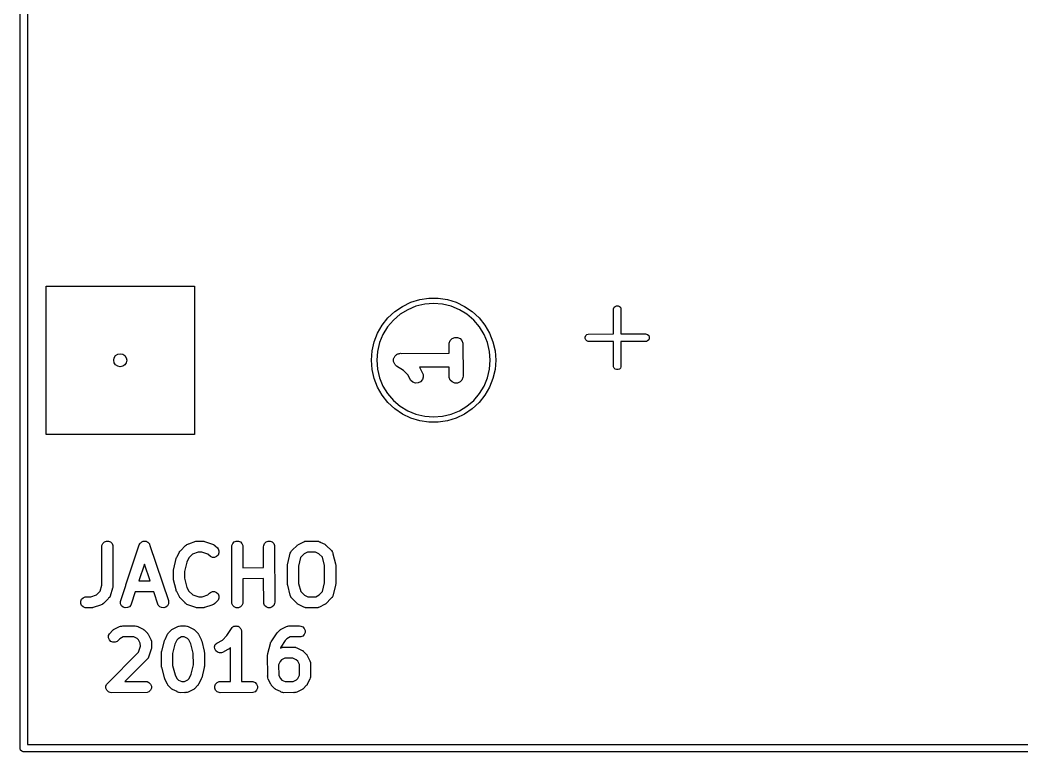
# Model space of a CAD drawing. Extents: x 0.06 to 3.13, y 0.01 to 2.39.
# Drawn here: x 0.064 to 1.127, y 0.42 to 1.196 of the extents above; entities that cross this region are included whole.
import ezdxf

# ---------------------------------------------------------------- set-up
doc = ezdxf.new("R2010")
doc.units = 0
doc.header["$MEASUREMENT"] = 0
doc.layers.add('BLACK', color=7, linetype='CONTINUOUS')

msp = doc.modelspace()

# ---------------------------------------------------------------- linework, layer by layer
at = {"layer": 'BLACK', "linetype": 'CONTINUOUS'}
for p, q in [((0.0641, 0.4227), (0.064, 2.0065)), ((0.0718, 2.0026), (0.0719, 0.4273)), ((0.0916, 0.7563), (0.0916, 0.9138)), ((0.0916, 0.9138), (0.2491, 0.9138)), ((0.2491, 0.9138), (0.2491, 0.7563)), ((0.4696, 0.8922), (0.4785, 0.8965)), ((0.4785, 0.8965), (0.4879, 0.8994)), ((0.4932, 0.8946), (0.484, 0.8924)), ((0.4879, 0.8994), (0.4977, 0.9008)), ((0.5026, 0.8953), (0.4932, 0.8946)), ((0.4977, 0.9008), (0.5075, 0.9008)), ((0.512, 0.8946), (0.5026, 0.8953)), ((0.5075, 0.9008), (0.5173, 0.8994)), ((0.5212, 0.8924), (0.512, 0.8946)), ((0.5173, 0.8994), (0.5267, 0.8965)), ((0.5267, 0.8965), (0.5356, 0.8922)), ((0.6953, 0.8922), (0.6967, 0.8928)), ((0.6967, 0.8928), (0.6983, 0.8928)), ((0.6983, 0.8928), (0.6997, 0.8922)), ((0.4543, 0.8799), (0.4615, 0.8866)), ((0.4672, 0.8838), (0.46, 0.8777)), ((0.4615, 0.8866), (0.4696, 0.8922)), ((0.4753, 0.8887), (0.4672, 0.8838)), ((0.484, 0.8924), (0.4753, 0.8887)), ((0.53, 0.8887), (0.5212, 0.8924)), ((0.538, 0.8838), (0.53, 0.8887)), ((0.5356, 0.8922), (0.5437, 0.8866)), ((0.5452, 0.8777), (0.538, 0.8838)), ((0.5437, 0.8866), (0.551, 0.8799)), ((0.6936, 0.8897), (0.6942, 0.8912)), ((0.6936, 0.889), (0.6936, 0.8897)), ((0.6936, 0.8629), (0.6936, 0.889)), ((0.6942, 0.8912), (0.6953, 0.8922)), ((0.6997, 0.8922), (0.7008, 0.8912)), ((0.7008, 0.8912), (0.7014, 0.8897)), ((0.7014, 0.8897), (0.7014, 0.8629)), ((0.4432, 0.8637), (0.4481, 0.8722)), ((0.4481, 0.8722), (0.4543, 0.8799)), ((0.46, 0.8777), (0.4539, 0.8705)), ((0.5513, 0.8705), (0.5452, 0.8777)), ((0.551, 0.8799), (0.5571, 0.8722)), ((0.5571, 0.8722), (0.562, 0.8637)), ((0.4396, 0.8545), (0.4432, 0.8637)), ((0.449, 0.8624), (0.4453, 0.8537)), ((0.4539, 0.8705), (0.449, 0.8624)), ((0.5563, 0.8624), (0.5513, 0.8705)), ((0.5599, 0.8537), (0.5563, 0.8624)), ((0.562, 0.8637), (0.5656, 0.8545)), ((0.6636, 0.8597), (0.6642, 0.8612)), ((0.6642, 0.8612), (0.6653, 0.8623)), ((0.6653, 0.8623), (0.6667, 0.8628)), ((0.6667, 0.8628), (0.6936, 0.8629)), ((0.7014, 0.8629), (0.7275, 0.8629)), ((0.7275, 0.8629), (0.7283, 0.8628)), ((0.7283, 0.8628), (0.7297, 0.8623)), ((0.7297, 0.8623), (0.7308, 0.8612)), ((0.7308, 0.8612), (0.7314, 0.8597)), ((0.4374, 0.8449), (0.4396, 0.8545)), ((0.4453, 0.8537), (0.4431, 0.8445)), ((0.5192, 0.8519), (0.5193, 0.8533)), ((0.5192, 0.8424), (0.5192, 0.8519)), ((0.5193, 0.8533), (0.5204, 0.856)), ((0.5204, 0.856), (0.5225, 0.858)), ((0.5225, 0.858), (0.5251, 0.8591)), ((0.5251, 0.8591), (0.528, 0.8591)), ((0.528, 0.8591), (0.5307, 0.858)), ((0.5307, 0.858), (0.5327, 0.856)), ((0.5327, 0.856), (0.5338, 0.8533)), ((0.5338, 0.8533), (0.5339, 0.8181)), ((0.5621, 0.8445), (0.5599, 0.8537)), ((0.5656, 0.8545), (0.5678, 0.8449)), ((0.6636, 0.8582), (0.6636, 0.8597)), ((0.6642, 0.8568), (0.6636, 0.8582)), ((0.6653, 0.8557), (0.6642, 0.8568)), ((0.6667, 0.8551), (0.6653, 0.8557)), ((0.6675, 0.855), (0.6667, 0.8551)), ((0.6936, 0.8551), (0.6675, 0.855)), ((0.6936, 0.8282), (0.6936, 0.8551)), ((0.7283, 0.8551), (0.7014, 0.8551)), ((0.7014, 0.8551), (0.7014, 0.829)), ((0.7297, 0.8557), (0.7283, 0.8551)), ((0.7308, 0.8568), (0.7297, 0.8557)), ((0.7314, 0.8582), (0.7308, 0.8568)), ((0.7314, 0.8597), (0.7314, 0.8582)), ((0.4367, 0.8351), (0.4374, 0.8449)), ((0.4431, 0.8445), (0.4424, 0.8351)), ((0.4614, 0.8391), (0.4619, 0.8396)), ((0.4619, 0.8396), (0.4623, 0.8402)), ((0.4623, 0.8402), (0.4629, 0.8406)), ((0.4629, 0.8406), (0.4634, 0.8411)), ((0.4634, 0.8411), (0.4641, 0.8414)), ((0.4641, 0.8414), (0.4647, 0.8418)), ((0.4647, 0.8418), (0.4654, 0.842)), ((0.4654, 0.842), (0.4661, 0.8422)), ((0.4661, 0.8422), (0.4668, 0.8422)), ((0.4668, 0.8422), (0.4675, 0.8424)), ((0.4675, 0.8424), (0.4682, 0.8422)), ((0.4682, 0.8422), (0.5192, 0.8424)), ((0.5628, 0.8351), (0.5621, 0.8445)), ((0.5678, 0.8449), (0.5686, 0.8351)), ((0.4374, 0.8253), (0.4367, 0.8351)), ((0.4424, 0.8351), (0.4431, 0.8257)), ((0.4601, 0.835), (0.4603, 0.8357)), ((0.4603, 0.8343), (0.4601, 0.835)), ((0.4603, 0.8364), (0.4605, 0.8371)), ((0.4603, 0.8357), (0.4603, 0.8364)), ((0.4603, 0.8336), (0.4603, 0.8343)), ((0.4605, 0.8329), (0.4603, 0.8336)), ((0.4605, 0.8371), (0.4607, 0.8378)), ((0.4607, 0.8322), (0.4605, 0.8329)), ((0.4607, 0.8378), (0.4611, 0.8384)), ((0.4611, 0.8316), (0.4607, 0.8322)), ((0.4611, 0.8384), (0.4614, 0.8391)), ((0.4614, 0.8309), (0.4611, 0.8316)), ((0.4619, 0.8304), (0.4614, 0.8309)), ((0.4623, 0.8298), (0.4619, 0.8304)), ((0.4634, 0.8289), (0.4623, 0.8298)), ((0.5621, 0.8257), (0.5628, 0.8351)), ((0.5686, 0.8351), (0.5678, 0.8253)), ((0.7014, 0.829), (0.7014, 0.8282)), ((0.4396, 0.8156), (0.4374, 0.8253)), ((0.4431, 0.8257), (0.4453, 0.8165)), ((0.4709, 0.824), (0.4634, 0.8289)), ((0.4634, 0.8289), (0.4634, 0.8289)), ((0.4634, 0.8289), (0.4634, 0.8289)), ((0.4634, 0.8289), (0.4634, 0.8289)), ((0.4754, 0.8196), (0.4709, 0.824)), ((0.4785, 0.8136), (0.4754, 0.8196)), ((0.5193, 0.8277), (0.4878, 0.8277)), ((0.4878, 0.8277), (0.488, 0.8271)), ((0.488, 0.8271), (0.491, 0.8214)), ((0.491, 0.8214), (0.4915, 0.8201)), ((0.4915, 0.8201), (0.4917, 0.8172)), ((0.5193, 0.8167), (0.5193, 0.8277)), ((0.5599, 0.8165), (0.5621, 0.8257)), ((0.5678, 0.8253), (0.5656, 0.8156)), ((0.6942, 0.8268), (0.6936, 0.8282)), ((0.6953, 0.8257), (0.6942, 0.8268)), ((0.6967, 0.8251), (0.6953, 0.8257)), ((0.6983, 0.8251), (0.6967, 0.8251)), ((0.6997, 0.8257), (0.6983, 0.8251)), ((0.7008, 0.8268), (0.6997, 0.8257)), ((0.7014, 0.8282), (0.7008, 0.8268)), ((0.4432, 0.8065), (0.4396, 0.8156)), ((0.4453, 0.8165), (0.449, 0.8077)), ((0.449, 0.8077), (0.4539, 0.7997)), ((0.4807, 0.8117), (0.4785, 0.8136)), ((0.4834, 0.8108), (0.4807, 0.8117)), ((0.4863, 0.811), (0.4834, 0.8108)), ((0.4889, 0.8123), (0.4863, 0.811)), ((0.4908, 0.8145), (0.4889, 0.8123)), ((0.4917, 0.8172), (0.4908, 0.8145)), ((0.5204, 0.814), (0.5193, 0.8167)), ((0.5225, 0.812), (0.5204, 0.814)), ((0.5251, 0.8109), (0.5225, 0.812)), ((0.528, 0.8109), (0.5251, 0.8109)), ((0.5307, 0.812), (0.528, 0.8109)), ((0.5327, 0.814), (0.5307, 0.812)), ((0.5338, 0.8167), (0.5327, 0.814)), ((0.5339, 0.8181), (0.5338, 0.8167)), ((0.5513, 0.7997), (0.5563, 0.8077)), ((0.5563, 0.8077), (0.5599, 0.8165)), ((0.5656, 0.8156), (0.562, 0.8065)), ((0.4481, 0.7979), (0.4432, 0.8065)), ((0.4543, 0.7902), (0.4481, 0.7979)), ((0.4539, 0.7997), (0.46, 0.7925)), ((0.5452, 0.7925), (0.5513, 0.7997)), ((0.5571, 0.7979), (0.551, 0.7902)), ((0.562, 0.8065), (0.5571, 0.7979)), ((0.4615, 0.7835), (0.4543, 0.7902)), ((0.46, 0.7925), (0.4672, 0.7864)), ((0.538, 0.7864), (0.5452, 0.7925)), ((0.551, 0.7902), (0.5437, 0.7835)), ((0.4696, 0.778), (0.4615, 0.7835)), ((0.4672, 0.7864), (0.4753, 0.7814)), ((0.4785, 0.7737), (0.4696, 0.778)), ((0.4753, 0.7814), (0.484, 0.7778)), ((0.484, 0.7778), (0.4932, 0.7756)), ((0.512, 0.7756), (0.5212, 0.7778)), ((0.5212, 0.7778), (0.53, 0.7814)), ((0.5356, 0.778), (0.5267, 0.7737)), ((0.53, 0.7814), (0.538, 0.7864)), ((0.5437, 0.7835), (0.5356, 0.778)), ((0.4879, 0.7708), (0.4785, 0.7737)), ((0.4977, 0.7693), (0.4879, 0.7708)), ((0.4932, 0.7756), (0.5026, 0.7749)), ((0.5075, 0.7693), (0.4977, 0.7693)), ((0.5026, 0.7749), (0.512, 0.7756)), ((0.5173, 0.7708), (0.5075, 0.7693)), ((0.5267, 0.7737), (0.5173, 0.7708)), ((0.2491, 0.7563), (0.0916, 0.7563)), ((0.1508, 0.6373), (0.1509, 0.6385)), ((0.1509, 0.6385), (0.1518, 0.6406)), ((0.1518, 0.6406), (0.1535, 0.6423)), ((0.1535, 0.6423), (0.1556, 0.6431)), ((0.1556, 0.6431), (0.1579, 0.6431)), ((0.1579, 0.6431), (0.16, 0.6423)), ((0.16, 0.6423), (0.1616, 0.6406)), ((0.1616, 0.6406), (0.1625, 0.6385)), ((0.1625, 0.6385), (0.1626, 0.5952)), ((0.1764, 0.5968), (0.1905, 0.6392)), ((0.1905, 0.6392), (0.191, 0.6403)), ((0.191, 0.6403), (0.1912, 0.6406)), ((0.1912, 0.6406), (0.1914, 0.641)), ((0.1914, 0.641), (0.192, 0.6415)), ((0.192, 0.6415), (0.1925, 0.642)), ((0.1925, 0.642), (0.1929, 0.6422)), ((0.1929, 0.6422), (0.1932, 0.6425)), ((0.1932, 0.6425), (0.1939, 0.6427)), ((0.1939, 0.6427), (0.1945, 0.643)), ((0.1945, 0.643), (0.195, 0.6431)), ((0.195, 0.6431), (0.1954, 0.6432)), ((0.1954, 0.6432), (0.1961, 0.6432)), ((0.1961, 0.6432), (0.1968, 0.6432)), ((0.1968, 0.6432), (0.1972, 0.6431)), ((0.1972, 0.6431), (0.1977, 0.643)), ((0.1977, 0.643), (0.1983, 0.6427)), ((0.1983, 0.6427), (0.199, 0.6425)), ((0.199, 0.6425), (0.1993, 0.6422)), ((0.1993, 0.6422), (0.1997, 0.642)), ((0.1997, 0.642), (0.2002, 0.6415)), ((0.2002, 0.6415), (0.2008, 0.641)), ((0.2008, 0.641), (0.201, 0.6406)), ((0.201, 0.6406), (0.2012, 0.6403)), ((0.2012, 0.6403), (0.2015, 0.6396)), ((0.2015, 0.6396), (0.2018, 0.6389)), ((0.2018, 0.6389), (0.2018, 0.6385)), ((0.2018, 0.6385), (0.2214, 0.5802)), ((0.2342, 0.633), (0.2397, 0.6387)), ((0.2397, 0.6387), (0.2406, 0.6394)), ((0.2406, 0.6394), (0.2408, 0.6395)), ((0.2408, 0.6395), (0.241, 0.6397)), ((0.241, 0.6397), (0.242, 0.64)), ((0.242, 0.64), (0.2428, 0.6403)), ((0.2428, 0.6403), (0.2429, 0.6403)), ((0.2429, 0.6403), (0.2505, 0.643)), ((0.2505, 0.643), (0.251, 0.6431)), ((0.251, 0.6431), (0.2512, 0.6431)), ((0.2512, 0.6431), (0.2513, 0.6431)), ((0.2513, 0.6431), (0.2516, 0.6432)), ((0.2516, 0.6432), (0.2523, 0.6432)), ((0.2523, 0.6432), (0.258, 0.6433)), ((0.258, 0.6433), (0.2586, 0.6432)), ((0.2586, 0.6432), (0.2587, 0.6432)), ((0.2587, 0.6432), (0.2588, 0.6432)), ((0.2588, 0.6432), (0.2591, 0.6431)), ((0.2591, 0.6431), (0.2598, 0.6429)), ((0.2598, 0.6429), (0.2683, 0.6401)), ((0.2683, 0.6401), (0.2693, 0.6397)), ((0.2693, 0.6397), (0.2695, 0.6395)), ((0.2695, 0.6395), (0.2697, 0.6394)), ((0.2697, 0.6394), (0.2707, 0.6385)), ((0.2707, 0.6385), (0.2711, 0.6382)), ((0.2711, 0.6382), (0.2711, 0.6381)), ((0.2711, 0.6381), (0.2734, 0.6359)), ((0.2886, 0.6373), (0.2887, 0.6385)), ((0.2887, 0.6385), (0.2896, 0.6406)), ((0.2896, 0.6406), (0.2912, 0.6423)), ((0.2912, 0.6423), (0.2934, 0.6431)), ((0.2934, 0.6431), (0.2957, 0.6431)), ((0.2957, 0.6431), (0.2978, 0.6423)), ((0.2978, 0.6423), (0.2994, 0.6406)), ((0.2994, 0.6406), (0.3003, 0.6385)), ((0.3003, 0.6385), (0.3004, 0.615)), ((0.3224, 0.6373), (0.3225, 0.6385)), ((0.3225, 0.6385), (0.3234, 0.6406)), ((0.3234, 0.6406), (0.325, 0.6423)), ((0.325, 0.6423), (0.3271, 0.6431)), ((0.3271, 0.6431), (0.3294, 0.6431)), ((0.3294, 0.6431), (0.3316, 0.6423)), ((0.3316, 0.6423), (0.3332, 0.6406)), ((0.3332, 0.6406), (0.3341, 0.6385)), ((0.3341, 0.6385), (0.3342, 0.5783)), ((0.3527, 0.6335), (0.3578, 0.6387)), ((0.3578, 0.6387), (0.3583, 0.6391)), ((0.3583, 0.6391), (0.3584, 0.6392)), ((0.3584, 0.6392), (0.3585, 0.6393)), ((0.3585, 0.6393), (0.3587, 0.6394)), ((0.3587, 0.6394), (0.3594, 0.6397)), ((0.3594, 0.6397), (0.365, 0.6426)), ((0.365, 0.6426), (0.3661, 0.643)), ((0.3661, 0.643), (0.3663, 0.6431)), ((0.3663, 0.6431), (0.3665, 0.6431)), ((0.3665, 0.6431), (0.3676, 0.6432)), ((0.3676, 0.6432), (0.3684, 0.6432)), ((0.3684, 0.6432), (0.3685, 0.6432)), ((0.3685, 0.6432), (0.3789, 0.6433)), ((0.3789, 0.6433), (0.38, 0.6431)), ((0.38, 0.6431), (0.3802, 0.6431)), ((0.3802, 0.6431), (0.3805, 0.643)), ((0.3805, 0.643), (0.3815, 0.6425)), ((0.3815, 0.6425), (0.3822, 0.6423)), ((0.3822, 0.6423), (0.3823, 0.6422)), ((0.3823, 0.6422), (0.3872, 0.6398)), ((0.3872, 0.6398), (0.3877, 0.6395)), ((0.3877, 0.6395), (0.3878, 0.6394)), ((0.3878, 0.6394), (0.3879, 0.6394)), ((0.3879, 0.6394), (0.3881, 0.6392)), ((0.3881, 0.6392), (0.3886, 0.6386)), ((0.3886, 0.6386), (0.3943, 0.6331)), ((0.1509, 0.5964), (0.1508, 0.6373)), ((0.2304, 0.6262), (0.233, 0.6316)), ((0.233, 0.6316), (0.2333, 0.632)), ((0.2333, 0.632), (0.2334, 0.6322)), ((0.2334, 0.6322), (0.2335, 0.6323)), ((0.2335, 0.6323), (0.2336, 0.6325)), ((0.2336, 0.6325), (0.2342, 0.633)), ((0.247, 0.6293), (0.243, 0.6253)), ((0.2531, 0.6315), (0.247, 0.6293)), ((0.2568, 0.6315), (0.2531, 0.6315)), ((0.2631, 0.6295), (0.2568, 0.6315)), ((0.2659, 0.6268), (0.2631, 0.6295)), ((0.2741, 0.6284), (0.2725, 0.6268)), ((0.2734, 0.6359), (0.2741, 0.635)), ((0.2741, 0.635), (0.275, 0.6329)), ((0.275, 0.6306), (0.2741, 0.6284)), ((0.275, 0.6329), (0.275, 0.6306)), ((0.2887, 0.5771), (0.2886, 0.6373)), ((0.3224, 0.6151), (0.3224, 0.6373)), ((0.348, 0.6194), (0.3507, 0.6303)), ((0.3507, 0.6303), (0.3511, 0.6314)), ((0.3511, 0.6314), (0.3513, 0.6318)), ((0.3513, 0.6318), (0.3515, 0.6322)), ((0.3515, 0.6322), (0.352, 0.6328)), ((0.352, 0.6328), (0.3524, 0.6333)), ((0.3524, 0.6333), (0.3527, 0.6335)), ((0.3653, 0.6296), (0.3616, 0.6258)), ((0.3689, 0.6315), (0.3653, 0.6296)), ((0.3774, 0.6315), (0.3689, 0.6315)), ((0.3809, 0.6298), (0.3774, 0.6315)), ((0.3848, 0.626), (0.3809, 0.6298)), ((0.3943, 0.6331), (0.3951, 0.6322)), ((0.3951, 0.6322), (0.3952, 0.6318)), ((0.3952, 0.6318), (0.3955, 0.6314)), ((0.3955, 0.6314), (0.3957, 0.6307)), ((0.3957, 0.6307), (0.3959, 0.6301)), ((0.3959, 0.6301), (0.3959, 0.6297)), ((0.3959, 0.6297), (0.3987, 0.6191)), ((0.1961, 0.6189), (0.1902, 0.601)), ((0.202, 0.601), (0.1961, 0.6189)), ((0.2271, 0.6138), (0.2297, 0.6247)), ((0.2297, 0.6247), (0.2298, 0.6248)), ((0.2298, 0.6249), (0.2301, 0.6258)), ((0.2298, 0.6248), (0.2298, 0.6249)), ((0.2298, 0.6248), (0.2298, 0.6248)), ((0.2301, 0.6258), (0.2304, 0.6262)), ((0.2409, 0.6209), (0.2385, 0.611)), ((0.243, 0.6253), (0.2409, 0.6209)), ((0.2681, 0.6259), (0.2659, 0.6268)), ((0.2704, 0.6259), (0.2681, 0.6259)), ((0.2725, 0.6268), (0.2704, 0.6259)), ((0.3477, 0.6181), (0.3478, 0.6188)), ((0.3477, 0.618), (0.3477, 0.6181)), ((0.3477, 0.6179), (0.3477, 0.618)), ((0.3477, 0.6177), (0.3477, 0.6179)), ((0.3478, 0.5984), (0.3477, 0.6177)), ((0.3478, 0.6188), (0.348, 0.6194)), ((0.3616, 0.6258), (0.3594, 0.6165)), ((0.3594, 0.6165), (0.3595, 0.5983)), ((0.387, 0.6173), (0.3848, 0.626)), ((0.3871, 0.5991), (0.387, 0.6173)), ((0.3987, 0.6191), (0.3987, 0.6189)), ((0.3987, 0.6189), (0.3987, 0.6188)), ((0.3987, 0.6188), (0.3987, 0.6187)), ((0.3987, 0.6187), (0.3989, 0.618)), ((0.3989, 0.618), (0.3988, 0.6173)), ((0.3988, 0.6173), (0.3989, 0.598)), ((0.2268, 0.6125), (0.2269, 0.6132)), ((0.2268, 0.6123), (0.2268, 0.6125)), ((0.2268, 0.6122), (0.2268, 0.6123)), ((0.2268, 0.612), (0.2268, 0.6122)), ((0.2269, 0.6039), (0.2268, 0.612)), ((0.2269, 0.6132), (0.2271, 0.6138)), ((0.2385, 0.611), (0.2386, 0.604)), ((0.3004, 0.615), (0.3224, 0.6151)), ((0.1489, 0.59), (0.1509, 0.5964)), ((0.1626, 0.5952), (0.1626, 0.5946)), ((0.1706, 0.579), (0.1762, 0.5962)), ((0.1762, 0.5963), (0.1764, 0.5968)), ((0.1762, 0.5962), (0.1762, 0.5963)), ((0.1902, 0.601), (0.202, 0.601)), ((0.2268, 0.6033), (0.2269, 0.6039)), ((0.2269, 0.6026), (0.2268, 0.6033)), ((0.2269, 0.6025), (0.2269, 0.6026)), ((0.2269, 0.6024), (0.2269, 0.6025)), ((0.2269, 0.6022), (0.2269, 0.6024)), ((0.2297, 0.5914), (0.2269, 0.6022)), ((0.2386, 0.604), (0.2411, 0.5941)), ((0.3224, 0.6034), (0.3004, 0.6033)), ((0.3004, 0.6033), (0.3004, 0.5783)), ((0.3225, 0.5771), (0.3224, 0.6034)), ((0.3477, 0.5977), (0.3478, 0.5984)), ((0.3478, 0.597), (0.3477, 0.5977)), ((0.3478, 0.5968), (0.3478, 0.597)), ((0.3478, 0.5967), (0.3478, 0.5968)), ((0.3479, 0.5965), (0.3478, 0.5967)), ((0.3506, 0.586), (0.3479, 0.5965)), ((0.3595, 0.5983), (0.3617, 0.5896)), ((0.3849, 0.5898), (0.3871, 0.5991)), ((0.3985, 0.5962), (0.3959, 0.5853)), ((0.3987, 0.5968), (0.3985, 0.5962)), ((0.3988, 0.5975), (0.3987, 0.5968)), ((0.3989, 0.598), (0.3988, 0.5978)), ((0.3988, 0.5978), (0.3989, 0.5977)), ((0.3989, 0.5977), (0.3988, 0.5975)), ((0.1391, 0.5842), (0.1453, 0.5863)), ((0.1453, 0.5863), (0.1489, 0.59)), ((0.1595, 0.5849), (0.1591, 0.5838)), ((0.1622, 0.5933), (0.1595, 0.5849)), ((0.1625, 0.594), (0.1622, 0.5933)), ((0.1626, 0.5943), (0.1625, 0.594)), ((0.1626, 0.5946), (0.1626, 0.5944)), ((0.1626, 0.5944), (0.1626, 0.5943)), ((0.1863, 0.5893), (0.182, 0.5764)), ((0.206, 0.5894), (0.1863, 0.5893)), ((0.2107, 0.5754), (0.206, 0.5894)), ((0.2298, 0.5908), (0.2297, 0.5914)), ((0.2301, 0.5899), (0.2298, 0.5908)), ((0.2301, 0.5898), (0.2301, 0.5899)), ((0.2302, 0.5898), (0.2301, 0.5898)), ((0.2302, 0.5897), (0.2302, 0.5898)), ((0.2331, 0.5841), (0.2302, 0.5897)), ((0.2411, 0.5941), (0.2432, 0.59)), ((0.2432, 0.59), (0.2472, 0.5861)), ((0.2472, 0.5861), (0.2535, 0.5841)), ((0.2573, 0.5842), (0.2633, 0.5863)), ((0.2633, 0.5863), (0.265, 0.5881)), ((0.265, 0.5881), (0.2659, 0.5888)), ((0.2659, 0.5888), (0.2681, 0.5897)), ((0.2681, 0.5897), (0.2704, 0.5897)), ((0.2704, 0.5897), (0.2725, 0.5888)), ((0.2725, 0.5888), (0.2741, 0.5872)), ((0.2741, 0.5872), (0.275, 0.5851)), ((0.275, 0.5851), (0.275, 0.5828)), ((0.3506, 0.5856), (0.3506, 0.586)), ((0.3509, 0.585), (0.3506, 0.5856)), ((0.3511, 0.5842), (0.3509, 0.585)), ((0.3617, 0.5896), (0.3657, 0.5858)), ((0.3657, 0.5858), (0.3692, 0.5841)), ((0.3776, 0.5842), (0.3812, 0.5861)), ((0.3812, 0.5861), (0.3849, 0.5898)), ((0.3959, 0.5853), (0.3955, 0.5842)), ((0.1284, 0.5794), (0.1293, 0.5816)), ((0.1284, 0.5771), (0.1284, 0.5794)), ((0.1293, 0.575), (0.1284, 0.5771)), ((0.1293, 0.5816), (0.131, 0.5832)), ((0.131, 0.5734), (0.1293, 0.575)), ((0.131, 0.5832), (0.1331, 0.5841)), ((0.1331, 0.5841), (0.1391, 0.5842)), ((0.1493, 0.5753), (0.1417, 0.5727)), ((0.1494, 0.5753), (0.1493, 0.5753)), ((0.1502, 0.5756), (0.1494, 0.5753)), ((0.1512, 0.576), (0.1502, 0.5756)), ((0.1514, 0.5761), (0.1512, 0.576)), ((0.1516, 0.5762), (0.1514, 0.5761)), ((0.1525, 0.5769), (0.1516, 0.5762)), ((0.1574, 0.582), (0.1525, 0.5769)), ((0.1575, 0.5821), (0.1574, 0.582)), ((0.158, 0.5826), (0.1575, 0.5821)), ((0.1588, 0.5834), (0.158, 0.5826)), ((0.1589, 0.5836), (0.1588, 0.5834)), ((0.1591, 0.5838), (0.1589, 0.5836)), ((0.1707, 0.5767), (0.1706, 0.579)), ((0.1718, 0.5747), (0.1707, 0.5767)), ((0.1735, 0.5732), (0.1718, 0.5747)), ((0.1815, 0.5754), (0.18, 0.5736)), ((0.182, 0.5764), (0.1815, 0.5754)), ((0.2122, 0.5736), (0.2107, 0.5754)), ((0.2205, 0.5747), (0.2187, 0.5732)), ((0.2215, 0.5767), (0.2205, 0.5747)), ((0.2214, 0.5802), (0.2216, 0.579)), ((0.2216, 0.579), (0.2215, 0.5767)), ((0.2334, 0.5834), (0.2331, 0.5841)), ((0.2336, 0.5832), (0.2334, 0.5834)), ((0.2336, 0.5831), (0.2336, 0.5832)), ((0.2337, 0.583), (0.2336, 0.5831)), ((0.2341, 0.5826), (0.2337, 0.583)), ((0.2392, 0.5776), (0.2341, 0.5826)), ((0.2392, 0.5775), (0.2392, 0.5776)), ((0.2398, 0.577), (0.2392, 0.5775)), ((0.2406, 0.5762), (0.2398, 0.577)), ((0.2408, 0.5761), (0.2406, 0.5762)), ((0.241, 0.576), (0.2408, 0.5761)), ((0.242, 0.5755), (0.241, 0.576)), ((0.2505, 0.5728), (0.242, 0.5755)), ((0.2535, 0.5841), (0.2573, 0.5842)), ((0.2674, 0.5753), (0.2598, 0.5727)), ((0.2676, 0.5753), (0.2674, 0.5753)), ((0.2683, 0.5756), (0.2676, 0.5753)), ((0.2693, 0.576), (0.2683, 0.5756)), ((0.2695, 0.5761), (0.2693, 0.576)), ((0.2697, 0.5762), (0.2695, 0.5761)), ((0.2706, 0.5769), (0.2697, 0.5762)), ((0.2741, 0.5806), (0.2706, 0.5769)), ((0.275, 0.5828), (0.2741, 0.5806)), ((0.2896, 0.575), (0.2887, 0.5771)), ((0.2912, 0.5734), (0.2896, 0.575)), ((0.2994, 0.575), (0.2978, 0.5734)), ((0.3003, 0.5771), (0.2994, 0.575)), ((0.3004, 0.5783), (0.3003, 0.5771)), ((0.3234, 0.575), (0.3225, 0.5771)), ((0.325, 0.5734), (0.3234, 0.575)), ((0.3332, 0.575), (0.3316, 0.5734)), ((0.3341, 0.5771), (0.3332, 0.575)), ((0.3342, 0.5783), (0.3341, 0.5771)), ((0.3513, 0.5839), (0.3511, 0.5842)), ((0.3515, 0.5834), (0.3513, 0.5839)), ((0.3522, 0.5826), (0.3515, 0.5834)), ((0.3579, 0.577), (0.3522, 0.5826)), ((0.3584, 0.5764), (0.3579, 0.577)), ((0.3586, 0.5763), (0.3584, 0.5764)), ((0.3587, 0.5762), (0.3586, 0.5763)), ((0.3589, 0.5761), (0.3587, 0.5762)), ((0.3594, 0.5758), (0.3589, 0.5761)), ((0.3643, 0.5735), (0.3594, 0.5758)), ((0.3692, 0.5841), (0.3776, 0.5842)), ((0.3871, 0.5759), (0.3815, 0.573)), ((0.3878, 0.5762), (0.3871, 0.5759)), ((0.388, 0.5764), (0.3878, 0.5762)), ((0.3881, 0.5764), (0.388, 0.5764)), ((0.3882, 0.5766), (0.3881, 0.5764)), ((0.3887, 0.5769), (0.3882, 0.5766)), ((0.3938, 0.5822), (0.3887, 0.5769)), ((0.3941, 0.5824), (0.3938, 0.5822)), ((0.3945, 0.5829), (0.3941, 0.5824)), ((0.3951, 0.5834), (0.3945, 0.5829)), ((0.3952, 0.5839), (0.3951, 0.5834)), ((0.3955, 0.5842), (0.3952, 0.5839)), ((0.1331, 0.5725), (0.131, 0.5734)), ((0.1342, 0.5724), (0.1331, 0.5725)), ((0.1399, 0.5725), (0.1342, 0.5724)), ((0.1406, 0.5724), (0.1399, 0.5725)), ((0.1409, 0.5725), (0.1406, 0.5724)), ((0.141, 0.5725), (0.1409, 0.5725)), ((0.1412, 0.5726), (0.141, 0.5725)), ((0.1417, 0.5727), (0.1412, 0.5726)), ((0.1757, 0.5724), (0.1735, 0.5732)), ((0.178, 0.5726), (0.1757, 0.5724)), ((0.18, 0.5736), (0.178, 0.5726)), ((0.2142, 0.5726), (0.2122, 0.5736)), ((0.2165, 0.5724), (0.2142, 0.5726)), ((0.2187, 0.5732), (0.2165, 0.5724)), ((0.2512, 0.5725), (0.2505, 0.5728)), ((0.2515, 0.5725), (0.2512, 0.5725)), ((0.2516, 0.5724), (0.2515, 0.5725)), ((0.2518, 0.5724), (0.2516, 0.5724)), ((0.2523, 0.5724), (0.2518, 0.5724)), ((0.258, 0.5725), (0.2523, 0.5724)), ((0.2587, 0.5724), (0.258, 0.5725)), ((0.259, 0.5725), (0.2587, 0.5724)), ((0.2591, 0.5725), (0.259, 0.5725)), ((0.2593, 0.5726), (0.2591, 0.5725)), ((0.2598, 0.5727), (0.2593, 0.5726)), ((0.2934, 0.5725), (0.2912, 0.5734)), ((0.2957, 0.5725), (0.2934, 0.5725)), ((0.2978, 0.5734), (0.2957, 0.5725)), ((0.3271, 0.5725), (0.325, 0.5734)), ((0.3294, 0.5725), (0.3271, 0.5725)), ((0.3316, 0.5734), (0.3294, 0.5725)), ((0.3644, 0.5734), (0.3643, 0.5735)), ((0.365, 0.5731), (0.3644, 0.5734)), ((0.3661, 0.5726), (0.365, 0.5731)), ((0.3663, 0.5726), (0.3661, 0.5726)), ((0.3665, 0.5725), (0.3663, 0.5726)), ((0.3676, 0.5724), (0.3665, 0.5725)), ((0.378, 0.5725), (0.3676, 0.5724)), ((0.3782, 0.5724), (0.378, 0.5725)), ((0.379, 0.5725), (0.3782, 0.5724)), ((0.38, 0.5725), (0.379, 0.5725)), ((0.3802, 0.5726), (0.38, 0.5725)), ((0.3805, 0.5726), (0.3802, 0.5726)), ((0.3815, 0.573), (0.3805, 0.5726)), ((0.1639, 0.5497), (0.1696, 0.5526)), ((0.1696, 0.5526), (0.1706, 0.553)), ((0.1706, 0.553), (0.1709, 0.5531)), ((0.1709, 0.5531), (0.171, 0.5531)), ((0.171, 0.5531), (0.1721, 0.5531)), ((0.1721, 0.5531), (0.1729, 0.5532)), ((0.1729, 0.5532), (0.1731, 0.5532)), ((0.1731, 0.5532), (0.1863, 0.5533)), ((0.1863, 0.5533), (0.1874, 0.5531)), ((0.1874, 0.5531), (0.1876, 0.5531)), ((0.1876, 0.5531), (0.1878, 0.553)), ((0.1878, 0.553), (0.1889, 0.5525)), ((0.2258, 0.5497), (0.2314, 0.5526)), ((0.2314, 0.5526), (0.2325, 0.553)), ((0.2325, 0.553), (0.2327, 0.5531)), ((0.2327, 0.5531), (0.2329, 0.5531)), ((0.2329, 0.5531), (0.2342, 0.5532)), ((0.2342, 0.5532), (0.2348, 0.5532)), ((0.2348, 0.5532), (0.2349, 0.5532)), ((0.2349, 0.5532), (0.2397, 0.5533)), ((0.2397, 0.5533), (0.2408, 0.5531)), ((0.2408, 0.5531), (0.241, 0.5531)), ((0.241, 0.5531), (0.2413, 0.553)), ((0.2413, 0.553), (0.2423, 0.5525)), ((0.2904, 0.5525), (0.2909, 0.5528)), ((0.2909, 0.5528), (0.2914, 0.5529)), ((0.2914, 0.5529), (0.292, 0.5531)), ((0.292, 0.5531), (0.2925, 0.5531)), ((0.2925, 0.5531), (0.2931, 0.5533)), ((0.2931, 0.5533), (0.2937, 0.5531)), ((0.2937, 0.5531), (0.2943, 0.5531)), ((0.2943, 0.5531), (0.2948, 0.5529)), ((0.2948, 0.5529), (0.2954, 0.5528)), ((0.2954, 0.5528), (0.2959, 0.5525)), ((0.3411, 0.5497), (0.3467, 0.5526)), ((0.3467, 0.5526), (0.3478, 0.553)), ((0.3478, 0.553), (0.348, 0.5531)), ((0.348, 0.5531), (0.3482, 0.5531)), ((0.3482, 0.5531), (0.3493, 0.5532)), ((0.3493, 0.5532), (0.3501, 0.5532)), ((0.3501, 0.5532), (0.3502, 0.5532)), ((0.3502, 0.5532), (0.3606, 0.5533)), ((0.3606, 0.5533), (0.3618, 0.5531)), ((0.3618, 0.5531), (0.3639, 0.5523)), ((0.158, 0.5429), (0.1589, 0.545)), ((0.158, 0.5406), (0.158, 0.5429)), ((0.1589, 0.545), (0.1624, 0.5487)), ((0.1624, 0.5487), (0.1629, 0.5491)), ((0.1629, 0.5491), (0.163, 0.5492)), ((0.163, 0.5492), (0.1631, 0.5493)), ((0.1631, 0.5493), (0.1633, 0.5494)), ((0.1633, 0.5494), (0.1639, 0.5497)), ((0.1889, 0.5525), (0.1895, 0.5523)), ((0.1895, 0.5523), (0.1896, 0.5522)), ((0.1896, 0.5522), (0.1945, 0.5498)), ((0.1945, 0.5498), (0.195, 0.5495)), ((0.195, 0.5495), (0.1952, 0.5494)), ((0.1952, 0.5494), (0.1953, 0.5494)), ((0.1953, 0.5494), (0.1955, 0.5492)), ((0.1955, 0.5492), (0.1959, 0.5487)), ((0.1959, 0.5487), (0.1989, 0.5459)), ((0.1989, 0.5459), (0.1992, 0.5454)), ((0.1992, 0.5454), (0.1994, 0.5453)), ((0.1994, 0.5453), (0.1994, 0.5452)), ((0.1994, 0.5452), (0.1996, 0.545)), ((0.1996, 0.545), (0.1999, 0.5444)), ((0.1999, 0.5444), (0.2028, 0.5387)), ((0.2178, 0.539), (0.2203, 0.5444)), ((0.2203, 0.5444), (0.2207, 0.5449)), ((0.2207, 0.545), (0.2208, 0.5451)), ((0.2207, 0.5449), (0.2207, 0.545)), ((0.2208, 0.5451), (0.221, 0.5453)), ((0.221, 0.5453), (0.2214, 0.5458)), ((0.2214, 0.5458), (0.2243, 0.5487)), ((0.2243, 0.5487), (0.2247, 0.5491)), ((0.2247, 0.5491), (0.2248, 0.5492)), ((0.2248, 0.5492), (0.2249, 0.5493)), ((0.2249, 0.5493), (0.2252, 0.5494)), ((0.2252, 0.5494), (0.2258, 0.5497)), ((0.2423, 0.5525), (0.243, 0.5523)), ((0.243, 0.5523), (0.2431, 0.5522)), ((0.2431, 0.5522), (0.248, 0.5498)), ((0.248, 0.5498), (0.2485, 0.5495)), ((0.2485, 0.5495), (0.2486, 0.5494)), ((0.2486, 0.5494), (0.2487, 0.5494)), ((0.2487, 0.5494), (0.2489, 0.5492)), ((0.2489, 0.5492), (0.2493, 0.5487)), ((0.2493, 0.5487), (0.2523, 0.5459)), ((0.2523, 0.5459), (0.2527, 0.5454)), ((0.2527, 0.5454), (0.2528, 0.5453)), ((0.2528, 0.5453), (0.2529, 0.5452)), ((0.2529, 0.5452), (0.253, 0.545)), ((0.253, 0.545), (0.2533, 0.5444)), ((0.2533, 0.5444), (0.2562, 0.5387)), ((0.2786, 0.5382), (0.2832, 0.543)), ((0.2832, 0.543), (0.2882, 0.5506)), ((0.2882, 0.5506), (0.2889, 0.5515)), ((0.2882, 0.5506), (0.2882, 0.5506)), ((0.2882, 0.5506), (0.2882, 0.5506)), ((0.2882, 0.5506), (0.2882, 0.5506)), ((0.2889, 0.5515), (0.2894, 0.5518)), ((0.2894, 0.5518), (0.2898, 0.5523)), ((0.2898, 0.5523), (0.2904, 0.5525)), ((0.2959, 0.5525), (0.2964, 0.5523)), ((0.2964, 0.5523), (0.2968, 0.5519)), ((0.2968, 0.5519), (0.2973, 0.5515)), ((0.2973, 0.5515), (0.2976, 0.551)), ((0.2976, 0.551), (0.298, 0.5506)), ((0.298, 0.5506), (0.2983, 0.5501)), ((0.2983, 0.5501), (0.2986, 0.5496)), ((0.2986, 0.5496), (0.2987, 0.549)), ((0.2987, 0.549), (0.2989, 0.5485)), ((0.2989, 0.5485), (0.2989, 0.5479)), ((0.2989, 0.5479), (0.299, 0.5474)), ((0.299, 0.5474), (0.2989, 0.5468)), ((0.2989, 0.5468), (0.299, 0.4942)), ((0.3304, 0.5364), (0.336, 0.545)), ((0.336, 0.545), (0.3367, 0.5459)), ((0.336, 0.545), (0.336, 0.545)), ((0.336, 0.545), (0.336, 0.545)), ((0.336, 0.545), (0.336, 0.545)), ((0.3367, 0.5459), (0.3371, 0.5461)), ((0.3371, 0.5461), (0.3396, 0.5487)), ((0.3396, 0.5487), (0.34, 0.5491)), ((0.34, 0.5491), (0.3401, 0.5492)), ((0.3401, 0.5492), (0.3402, 0.5493)), ((0.3402, 0.5493), (0.3405, 0.5494)), ((0.3405, 0.5494), (0.3411, 0.5497)), ((0.3639, 0.5424), (0.3618, 0.5416)), ((0.3639, 0.5523), (0.3655, 0.5506)), ((0.3655, 0.5441), (0.3639, 0.5424)), ((0.3655, 0.5506), (0.3664, 0.5485)), ((0.3664, 0.5462), (0.3655, 0.5441)), ((0.3664, 0.5485), (0.3664, 0.5462)), ((0.1589, 0.5384), (0.158, 0.5406)), ((0.1605, 0.5368), (0.1589, 0.5384)), ((0.1626, 0.5359), (0.1605, 0.5368)), ((0.1649, 0.5359), (0.1626, 0.5359)), ((0.167, 0.5368), (0.1649, 0.5359)), ((0.1679, 0.5375), (0.167, 0.5368)), ((0.1699, 0.5396), (0.1679, 0.5375)), ((0.1734, 0.5415), (0.1699, 0.5396)), ((0.1847, 0.5415), (0.1734, 0.5415)), ((0.1883, 0.5398), (0.1847, 0.5415)), ((0.1898, 0.5384), (0.1883, 0.5398)), ((0.1897, 0.5254), (0.1917, 0.5316)), ((0.1916, 0.5348), (0.1898, 0.5384)), ((0.1917, 0.5316), (0.1916, 0.5348)), ((0.2028, 0.5387), (0.2032, 0.5377)), ((0.2032, 0.5377), (0.2032, 0.5374)), ((0.2032, 0.5374), (0.2033, 0.5373)), ((0.2033, 0.5373), (0.2033, 0.536)), ((0.2033, 0.536), (0.2034, 0.5354)), ((0.2034, 0.5354), (0.2033, 0.5353)), ((0.2033, 0.5353), (0.2034, 0.5305)), ((0.2145, 0.5266), (0.2171, 0.5375)), ((0.2171, 0.5377), (0.2172, 0.5378)), ((0.2171, 0.5376), (0.2171, 0.5377)), ((0.2171, 0.5375), (0.2171, 0.5376)), ((0.2172, 0.5378), (0.2175, 0.5386)), ((0.2175, 0.5386), (0.2178, 0.539)), ((0.2282, 0.5337), (0.2258, 0.5238)), ((0.2303, 0.5381), (0.2282, 0.5337)), ((0.2318, 0.5396), (0.2303, 0.5381)), ((0.2353, 0.5415), (0.2318, 0.5396)), ((0.2382, 0.5415), (0.2353, 0.5415)), ((0.2417, 0.5398), (0.2382, 0.5415)), ((0.2432, 0.5384), (0.2417, 0.5398)), ((0.2453, 0.5344), (0.2432, 0.5384)), ((0.2478, 0.5245), (0.2453, 0.5344)), ((0.2562, 0.5387), (0.2563, 0.5387)), ((0.2563, 0.5387), (0.2563, 0.5386)), ((0.2563, 0.5386), (0.2563, 0.5385)), ((0.2563, 0.5385), (0.2566, 0.5377)), ((0.2566, 0.5377), (0.2567, 0.5371)), ((0.2567, 0.5371), (0.2595, 0.5263)), ((0.2704, 0.5312), (0.2711, 0.5334)), ((0.2711, 0.5334), (0.2726, 0.5351)), ((0.2726, 0.5351), (0.2786, 0.5382)), ((0.3269, 0.5238), (0.3296, 0.5347)), ((0.3296, 0.5347), (0.3298, 0.5354)), ((0.3298, 0.5355), (0.3299, 0.5356)), ((0.3298, 0.5354), (0.3298, 0.5355)), ((0.3299, 0.5356), (0.33, 0.5358)), ((0.33, 0.5358), (0.3304, 0.5364)), ((0.3452, 0.5376), (0.3406, 0.5307)), ((0.3471, 0.5396), (0.3452, 0.5376)), ((0.3506, 0.5415), (0.3471, 0.5396)), ((0.3618, 0.5416), (0.3506, 0.5415)), ((0.156, 0.4916), (0.1897, 0.5254)), ((0.203, 0.5286), (0.2003, 0.5202)), ((0.2033, 0.5293), (0.203, 0.5286)), ((0.2034, 0.5297), (0.2033, 0.5296)), ((0.2033, 0.5296), (0.2033, 0.5293)), ((0.2034, 0.5305), (0.2034, 0.5299)), ((0.2034, 0.5299), (0.2034, 0.5297)), ((0.2141, 0.5253), (0.2142, 0.526)), ((0.2141, 0.5251), (0.2141, 0.5253)), ((0.2141, 0.5249), (0.2141, 0.5251)), ((0.2141, 0.5251), (0.2141, 0.5251)), ((0.2142, 0.5111), (0.2141, 0.5249)), ((0.2142, 0.526), (0.2145, 0.5266)), ((0.2258, 0.5238), (0.2259, 0.5111)), ((0.2479, 0.5119), (0.2478, 0.5245)), ((0.2595, 0.5263), (0.2595, 0.5261)), ((0.2595, 0.5261), (0.2595, 0.526)), ((0.2595, 0.526), (0.2595, 0.5259)), ((0.2595, 0.5259), (0.2596, 0.5251)), ((0.2596, 0.5251), (0.2596, 0.5245)), ((0.2596, 0.5245), (0.2597, 0.5108)), ((0.2706, 0.5289), (0.2704, 0.5312)), ((0.2716, 0.5269), (0.2706, 0.5289)), ((0.2733, 0.5253), (0.2716, 0.5269)), ((0.2755, 0.5246), (0.2733, 0.5253)), ((0.2778, 0.5248), (0.2755, 0.5246)), ((0.2789, 0.5252), (0.2778, 0.5248)), ((0.2845, 0.5281), (0.2789, 0.5252)), ((0.2852, 0.5284), (0.2845, 0.5281)), ((0.2854, 0.5286), (0.2852, 0.5284)), ((0.2855, 0.5286), (0.2854, 0.5286)), ((0.2856, 0.5287), (0.2855, 0.5286)), ((0.286, 0.5291), (0.2856, 0.5287)), ((0.2872, 0.5303), (0.286, 0.5291)), ((0.2873, 0.4941), (0.2872, 0.5303)), ((0.3266, 0.5225), (0.3267, 0.5232)), ((0.3266, 0.5223), (0.3266, 0.5225)), ((0.3266, 0.5222), (0.3266, 0.5223)), ((0.3266, 0.522), (0.3266, 0.5222)), ((0.3267, 0.5005), (0.3266, 0.522)), ((0.3267, 0.5232), (0.3269, 0.5238)), ((0.3406, 0.5307), (0.3404, 0.5298)), ((0.3404, 0.5298), (0.3411, 0.5301)), ((0.3411, 0.5301), (0.3422, 0.5305)), ((0.3422, 0.5305), (0.3424, 0.5306)), ((0.3424, 0.5306), (0.3426, 0.5306)), ((0.3426, 0.5306), (0.3437, 0.5307)), ((0.3437, 0.5307), (0.3445, 0.5307)), ((0.3445, 0.5307), (0.3446, 0.5307)), ((0.3446, 0.5307), (0.355, 0.5308)), ((0.355, 0.5308), (0.3561, 0.5306)), ((0.3561, 0.5306), (0.3563, 0.5306)), ((0.3563, 0.5306), (0.3565, 0.5305)), ((0.3565, 0.5305), (0.3576, 0.53)), ((0.3576, 0.53), (0.3583, 0.5298)), ((0.3583, 0.5298), (0.3584, 0.5297)), ((0.3584, 0.5297), (0.3633, 0.5273)), ((0.3633, 0.5273), (0.3637, 0.527)), ((0.3637, 0.527), (0.3639, 0.527)), ((0.3639, 0.527), (0.364, 0.5269)), ((0.364, 0.5269), (0.3642, 0.5267)), ((0.3642, 0.5267), (0.3646, 0.5262)), ((0.3646, 0.5262), (0.3676, 0.5234)), ((0.3676, 0.5234), (0.368, 0.523)), ((0.368, 0.523), (0.3681, 0.5228)), ((0.3681, 0.5228), (0.3681, 0.5227)), ((0.3681, 0.5227), (0.3683, 0.5225)), ((0.3683, 0.5225), (0.3686, 0.5219)), ((0.3686, 0.5219), (0.3715, 0.5162)), ((0.1981, 0.5173), (0.1751, 0.4941)), ((0.1983, 0.5174), (0.1981, 0.5173)), ((0.1989, 0.5181), (0.1983, 0.5174)), ((0.1996, 0.5188), (0.1989, 0.5181)), ((0.1997, 0.519), (0.1996, 0.5188)), ((0.1998, 0.5191), (0.1997, 0.519)), ((0.2003, 0.5202), (0.1998, 0.5191)), ((0.2141, 0.5105), (0.2142, 0.5111)), ((0.2142, 0.5098), (0.2141, 0.5105)), ((0.2259, 0.5111), (0.2285, 0.5013)), ((0.2456, 0.502), (0.2479, 0.5119)), ((0.2596, 0.5104), (0.2595, 0.5096)), ((0.2597, 0.5108), (0.2596, 0.5106)), ((0.2596, 0.5106), (0.2596, 0.5105)), ((0.2596, 0.5105), (0.2596, 0.5104)), ((0.34, 0.5156), (0.3383, 0.5121)), ((0.3383, 0.5121), (0.3384, 0.5008)), ((0.3415, 0.5171), (0.34, 0.5156)), ((0.345, 0.519), (0.3415, 0.5171)), ((0.3535, 0.519), (0.345, 0.519)), ((0.357, 0.5173), (0.3535, 0.519)), ((0.3585, 0.5159), (0.357, 0.5173)), ((0.3603, 0.5124), (0.3585, 0.5159)), ((0.3604, 0.5011), (0.3603, 0.5124)), ((0.3715, 0.5162), (0.3719, 0.5152)), ((0.3719, 0.5152), (0.3719, 0.515)), ((0.3719, 0.515), (0.372, 0.5148)), ((0.372, 0.5148), (0.372, 0.5137)), ((0.372, 0.5137), (0.3721, 0.5129)), ((0.3721, 0.5129), (0.372, 0.5127)), ((0.372, 0.5127), (0.3721, 0.4995)), ((0.2142, 0.5096), (0.2142, 0.5098)), ((0.2143, 0.5094), (0.2142, 0.5096)), ((0.2142, 0.5096), (0.2142, 0.5096)), ((0.2171, 0.4985), (0.2143, 0.5094)), ((0.2285, 0.5013), (0.2305, 0.4973)), ((0.2434, 0.4975), (0.2456, 0.502)), ((0.2593, 0.5091), (0.2567, 0.4981)), ((0.2595, 0.5096), (0.2593, 0.5091)), ((0.3266, 0.5003), (0.3267, 0.5005)), ((0.3267, 0.4994), (0.3266, 0.5003)), ((0.3384, 0.5008), (0.3402, 0.4973)), ((0.3587, 0.4975), (0.3604, 0.5011)), ((0.3721, 0.4995), (0.372, 0.4984)), ((0.1552, 0.4894), (0.1558, 0.491)), ((0.1552, 0.4871), (0.1552, 0.4894)), ((0.1558, 0.491), (0.156, 0.4916)), ((0.1751, 0.4941), (0.1975, 0.4942)), ((0.1975, 0.4942), (0.1987, 0.4941)), ((0.1987, 0.4941), (0.2008, 0.4932)), ((0.2008, 0.4932), (0.2024, 0.4916)), ((0.2024, 0.4916), (0.2033, 0.4894)), ((0.2033, 0.4894), (0.2033, 0.4871)), ((0.2171, 0.498), (0.2171, 0.4985)), ((0.2175, 0.4971), (0.2171, 0.498)), ((0.2175, 0.497), (0.2175, 0.4971)), ((0.2175, 0.4969), (0.2175, 0.497)), ((0.2175, 0.497), (0.2175, 0.497)), ((0.2204, 0.4913), (0.2175, 0.4969)), ((0.2207, 0.4906), (0.2204, 0.4913)), ((0.2209, 0.4904), (0.2207, 0.4906)), ((0.221, 0.4903), (0.2209, 0.4904)), ((0.2211, 0.4902), (0.221, 0.4903)), ((0.2215, 0.4897), (0.2211, 0.4902)), ((0.2244, 0.4869), (0.2215, 0.4897)), ((0.2305, 0.4973), (0.2321, 0.4958)), ((0.2321, 0.4958), (0.2356, 0.4941)), ((0.2356, 0.4941), (0.2384, 0.4942)), ((0.2384, 0.4942), (0.242, 0.496)), ((0.242, 0.496), (0.2434, 0.4975)), ((0.2523, 0.4899), (0.2495, 0.4869)), ((0.2528, 0.4903), (0.2523, 0.4899)), ((0.2529, 0.4905), (0.2528, 0.4903)), ((0.253, 0.4906), (0.2529, 0.4905)), ((0.2531, 0.4908), (0.253, 0.4906)), ((0.2534, 0.4913), (0.2531, 0.4908)), ((0.256, 0.4966), (0.2534, 0.4913)), ((0.2563, 0.497), (0.256, 0.4966)), ((0.2566, 0.4979), (0.2563, 0.497)), ((0.2567, 0.4981), (0.2566, 0.498)), ((0.2566, 0.498), (0.2566, 0.498)), ((0.2566, 0.498), (0.2566, 0.4979)), ((0.2705, 0.4894), (0.2713, 0.4916)), ((0.2705, 0.4871), (0.2705, 0.4894)), ((0.2713, 0.4916), (0.273, 0.4932)), ((0.273, 0.4932), (0.2751, 0.4941)), ((0.2751, 0.4941), (0.2873, 0.4941)), ((0.299, 0.4942), (0.31, 0.4942)), ((0.31, 0.4942), (0.3111, 0.4941)), ((0.3111, 0.4941), (0.3133, 0.4932)), ((0.3133, 0.4932), (0.3149, 0.4916)), ((0.3149, 0.4916), (0.3158, 0.4894)), ((0.3158, 0.4894), (0.3158, 0.4871)), ((0.3267, 0.4984), (0.3267, 0.4994)), ((0.3268, 0.4982), (0.3267, 0.4984)), ((0.3268, 0.498), (0.3268, 0.4982)), ((0.3272, 0.4969), (0.3268, 0.498)), ((0.3301, 0.4913), (0.3272, 0.4969)), ((0.3304, 0.4906), (0.3301, 0.4913)), ((0.3306, 0.4904), (0.3304, 0.4906)), ((0.3306, 0.4903), (0.3306, 0.4904)), ((0.3308, 0.4902), (0.3306, 0.4903)), ((0.3311, 0.4897), (0.3308, 0.4902)), ((0.3341, 0.4869), (0.3311, 0.4897)), ((0.3402, 0.4973), (0.3417, 0.4958)), ((0.3417, 0.4958), (0.3453, 0.4941)), ((0.3453, 0.4941), (0.3537, 0.4942)), ((0.3537, 0.4942), (0.3573, 0.496)), ((0.3573, 0.496), (0.3587, 0.4975)), ((0.3676, 0.4899), (0.3648, 0.4869)), ((0.3681, 0.4903), (0.3676, 0.4899)), ((0.3682, 0.4905), (0.3681, 0.4903)), ((0.3683, 0.4906), (0.3682, 0.4905)), ((0.3684, 0.4908), (0.3683, 0.4906)), ((0.3687, 0.4913), (0.3684, 0.4908)), ((0.3711, 0.4962), (0.3687, 0.4913)), ((0.3714, 0.4969), (0.3711, 0.4963)), ((0.3711, 0.4963), (0.3711, 0.4962)), ((0.3719, 0.498), (0.3714, 0.4969)), ((0.372, 0.4984), (0.3719, 0.4982)), ((0.3719, 0.4982), (0.3719, 0.498)), ((0.1554, 0.4864), (0.1552, 0.4871)), ((0.156, 0.485), (0.1554, 0.4864)), ((0.1577, 0.4834), (0.156, 0.485)), ((0.1586, 0.483), (0.1577, 0.4834)), ((0.1598, 0.4825), (0.1586, 0.483)), ((0.161, 0.4824), (0.1598, 0.4825)), ((0.1987, 0.4825), (0.161, 0.4824)), ((0.2008, 0.4834), (0.1987, 0.4825)), ((0.2024, 0.485), (0.2008, 0.4834)), ((0.2033, 0.4871), (0.2024, 0.485)), ((0.2248, 0.4864), (0.2244, 0.4869)), ((0.2251, 0.4863), (0.2248, 0.4864)), ((0.2252, 0.4862), (0.2251, 0.4863)), ((0.2253, 0.4861), (0.2252, 0.4862)), ((0.2258, 0.4858), (0.2253, 0.4861)), ((0.2307, 0.4835), (0.2258, 0.4858)), ((0.2308, 0.4834), (0.2307, 0.4835)), ((0.2314, 0.4831), (0.2308, 0.4834)), ((0.2325, 0.4826), (0.2314, 0.4831)), ((0.2327, 0.4826), (0.2325, 0.4826)), ((0.2329, 0.4825), (0.2327, 0.4826)), ((0.2341, 0.4824), (0.2329, 0.4825)), ((0.2389, 0.4825), (0.2341, 0.4824)), ((0.239, 0.4824), (0.2389, 0.4825)), ((0.2396, 0.4825), (0.239, 0.4824)), ((0.2408, 0.4825), (0.2396, 0.4825)), ((0.241, 0.4826), (0.2408, 0.4825)), ((0.2413, 0.4826), (0.241, 0.4826)), ((0.2423, 0.483), (0.2413, 0.4826)), ((0.2479, 0.4859), (0.2423, 0.483)), ((0.2486, 0.4862), (0.2479, 0.4859)), ((0.2488, 0.4864), (0.2486, 0.4862)), ((0.2489, 0.4864), (0.2488, 0.4864)), ((0.249, 0.4866), (0.2489, 0.4864)), ((0.2495, 0.4869), (0.249, 0.4866)), ((0.2713, 0.485), (0.2705, 0.4871)), ((0.273, 0.4834), (0.2713, 0.485)), ((0.2751, 0.4825), (0.273, 0.4834)), ((0.2762, 0.4824), (0.2751, 0.4825)), ((0.3111, 0.4825), (0.2762, 0.4824)), ((0.3133, 0.4834), (0.3111, 0.4825)), ((0.3149, 0.485), (0.3133, 0.4834)), ((0.3158, 0.4871), (0.3149, 0.485)), ((0.3345, 0.4864), (0.3341, 0.4869)), ((0.3347, 0.4863), (0.3345, 0.4864)), ((0.3348, 0.4862), (0.3347, 0.4863)), ((0.335, 0.4861), (0.3348, 0.4862)), ((0.3355, 0.4858), (0.335, 0.4861)), ((0.3404, 0.4835), (0.3355, 0.4858)), ((0.3405, 0.4834), (0.3404, 0.4835)), ((0.3411, 0.4831), (0.3405, 0.4834)), ((0.3422, 0.4826), (0.3411, 0.4831)), ((0.3424, 0.4826), (0.3422, 0.4826)), ((0.3426, 0.4825), (0.3424, 0.4826)), ((0.3437, 0.4824), (0.3426, 0.4825)), ((0.3541, 0.4825), (0.3437, 0.4824)), ((0.3543, 0.4824), (0.3541, 0.4825)), ((0.3551, 0.4825), (0.3543, 0.4824)), ((0.3561, 0.4825), (0.3551, 0.4825)), ((0.3563, 0.4826), (0.3561, 0.4825)), ((0.3565, 0.4826), (0.3563, 0.4826)), ((0.3576, 0.483), (0.3565, 0.4826)), ((0.3632, 0.4859), (0.3576, 0.483)), ((0.3639, 0.4862), (0.3632, 0.4859)), ((0.3641, 0.4864), (0.3639, 0.4862)), ((0.3642, 0.4864), (0.3641, 0.4864)), ((0.3643, 0.4866), (0.3642, 0.4864)), ((0.3648, 0.4869), (0.3643, 0.4866)), ((0.0719, 0.4273), (3.1232, 0.4274)), ((0.0647, 0.4213), (0.0641, 0.4227)), ((0.0658, 0.4202), (0.0647, 0.4213)), ((0.0672, 0.4196), (0.0658, 0.4202)), ((0.068, 0.4195), (0.0672, 0.4196)), ((3.1278, 0.4196), (0.068, 0.4195))]:
    msp.add_line(p, q, dxfattribs=at)
at = {"layer": 'BLACK'}
msp.add_circle((0.1703, 0.8351), 0.00689, dxfattribs=at)

doc.saveas('drawing.dxf')
